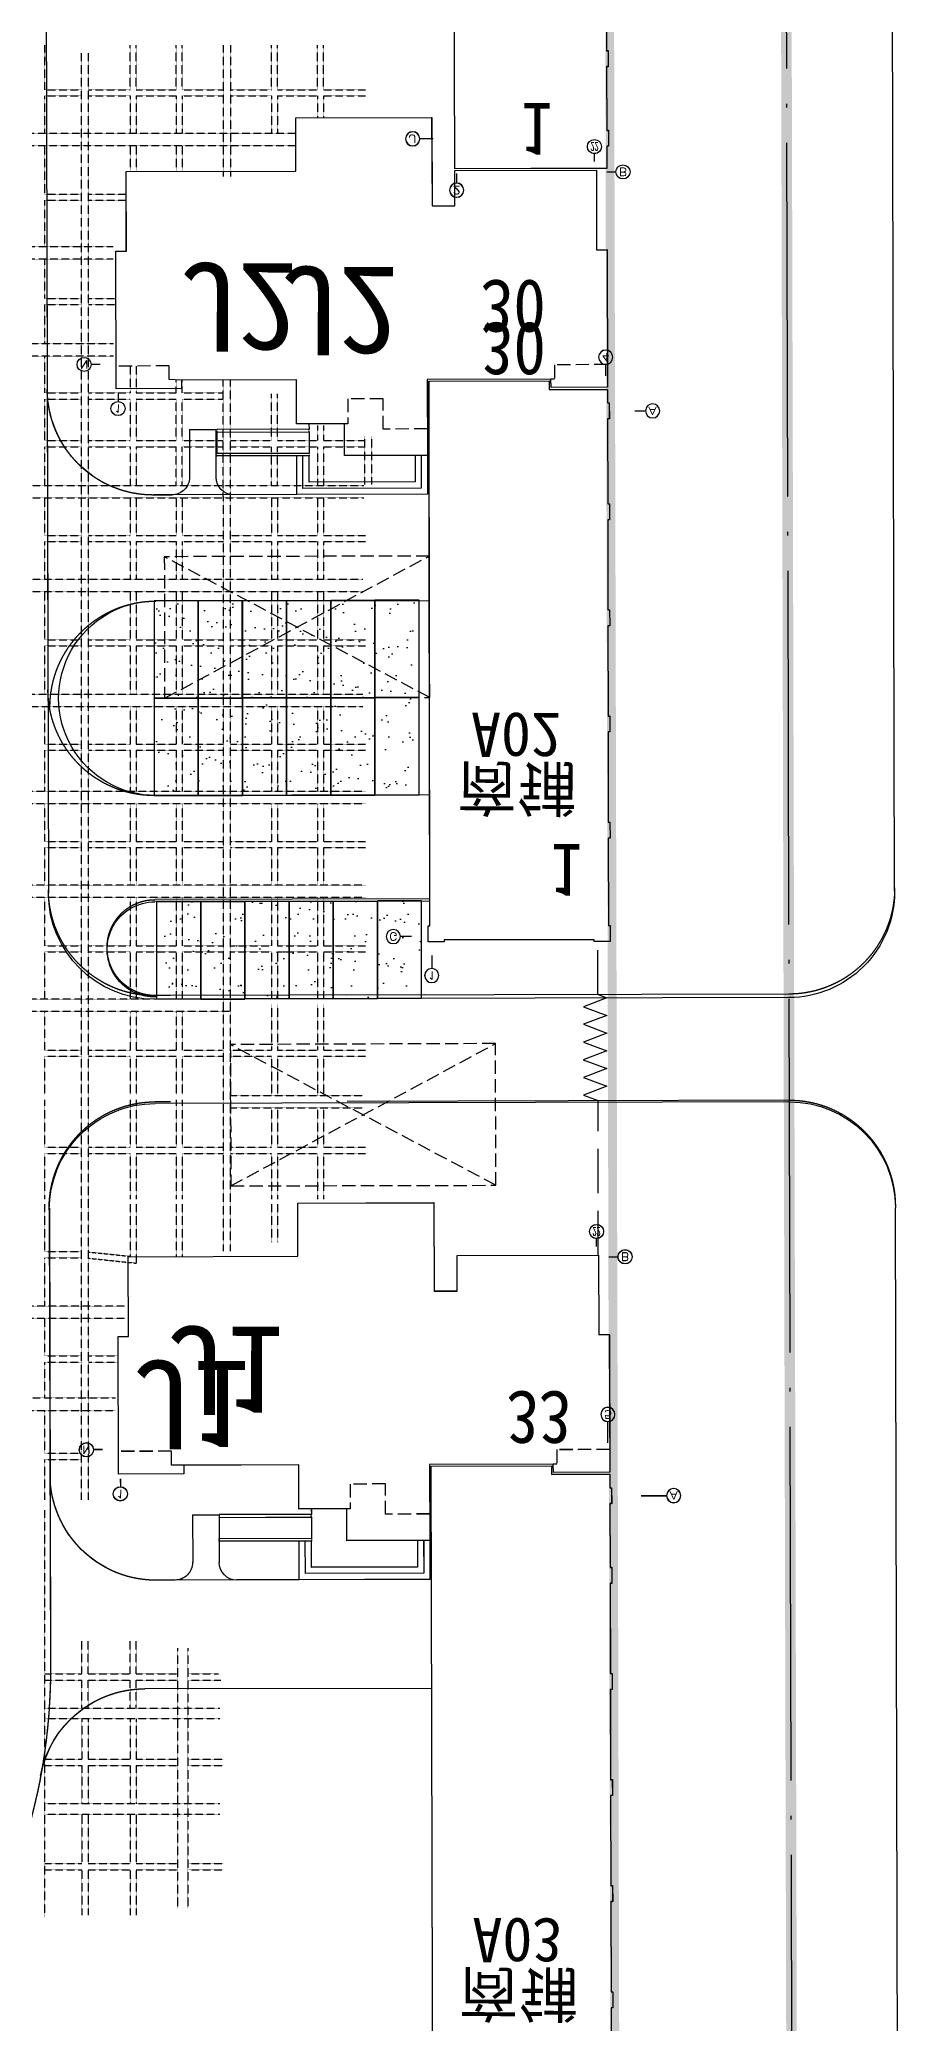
# Model space of a CAD drawing. Extents: x -1348811 to 123514, y -640545 to 749356.
# Drawn here: x -516659 to -468016, y 80404 to 192568 of the extents above; entities that cross this region are included whole.
import ezdxf
from ezdxf.enums import TextEntityAlignment as Align

# ---------------------------------------------------------------- set-up
doc = ezdxf.new("R2010")
doc.units = 0
doc.header["$LTSCALE"] = 10
doc.header["$MEASUREMENT"] = 0
for name, pattern in [('DASH', [0.35, 0.25, -0.1]), ('DASHDOT', [25.4, 12.7, -6.35, 0, -6.35]), ('DASHED2', [0.375, 0.25, -0.125]), ('DOTE', [2.42, 2, -0.2, 0.02, -0.2])]:
    doc.linetypes.add(name, pattern=pattern)
doc.layers.get('0').update_dxf_attribs({"linetype": 'CONTINUOUS'})
for name, color, linetype in [('AXIS', 3, 'CONTINUOUS'), ('AXIS_TEXT', 7, 'CONTINUOUS'), ('BEAM', 4, 'DASHED2'), ('BEAM_SE', 144, 'DASHED2'), ('car', 62, 'CONTINUOUS'), ('DIM_SYMB', 3, 'CONTINUOUS'), ('lm墙', 7, 'CONTINUOUS'), ('road', 7, 'CONTINUOUS'), ('STAIR', 9, 'CONTINUOUS'), ('STAIRS', 9, 'CONTINUOUS'), ('商铺', 7, 'CONTINUOUS'), ('围墙', 6, 'CONTINUOUS'), ('图框', 7, 'CONTINUOUS'), ('层数', 252, 'CONTINUOUS'), ('控制线', 5, 'CONTINUOUS'), ('楼号', 252, 'CONTINUOUS'), ('消防登高场地', 3, 'CONTINUOUS'), ('道路名', 7, 'CONTINUOUS'), ('铺地', 142, 'CONTINUOUS'), ('面积', 5, 'CONTINUOUS'), ('高层住宅轮廓线', 7, 'CONTINUOUS')]:
    doc.layers.add(name, color=color, linetype=linetype)
doc.styles.add('2', font='')
doc.styles.add('_TCH_AXIS', font='COMPLEX', dxfattribs={"bigfont": 'GBCBIG'})
doc.styles.add('COMPLEX', font='COMPLEX')
doc.styles.add('黑体', font='simhei.ttf')
doc.styles.get('2').set_extended_font_data('SimSun')

# ---------------------------------------------------------------- blocks, each defined once
blk = doc.blocks.new('_AXISO')
blk.add_circle((0, 0), 0.5)
at = {"layer": 'AXIS_TEXT', "style": 'COMPLEX', "width": 1.041667}
blk.add_attdef('A', text='', height=0.56, dxfattribs=at).set_placement((-0.25, -0.28), (0.25, -0.28), align=Align.FIT)
blk = doc.blocks.new('j11')
at = {"layer": 'AXIS'}
for p, q in [((-9.37, 18.67), (-9.25, 19.11)), ((-10.77, 17.34), (-11.26, 17.47)), ((13.25, -1), (13.14, -1.43)), ((14.07, -0.62), (14.57, -0.76))]:
    blk.add_line(p, q, dxfattribs=at)
at = {"layer": 'STAIR'}
for p, q in [((-3.41, 19.33), (-3.1, 20.48)), ((1.63, 17.95), (1.94, 19.11)), ((2.06, 19.55), (2.06, 19.55)), ((1.51, 17.52), (1.59, 17.81))]:
    blk.add_line(p, q, dxfattribs=at)
for points in [[(8.45, 17.5), (8.45, 17.5), (9.02, 19.62), (1.88, 21.56), (1.31, 19.44)], [(-3.08, 20.53), (-3.1, 20.48), (1.94, 19.11), (1.95, 19.16)], [(1.97, 19.21), (1.98, 19.26), (-3.06, 20.63), (-3.07, 20.58)], [(8.11, 17.59), (8.59, 19.37), (2.13, 21.13), (1.64, 19.35)], [(7.77, 17.68), (8.16, 19.13), (2.38, 20.7), (1.98, 19.26)], [(1.6, 17.86), (1.59, 17.81), (-3.45, 19.18), (-3.44, 19.23)], [(-3.42, 19.28), (-3.41, 19.33), (1.63, 17.95), (1.61, 17.91)]]:
    blk.add_lwpolyline(points, dxfattribs=at)
at = {"layer": '高层住宅轮廓线'}
blk.add_lwpolyline([(-9.54, 18.44), (-11.58, 10.93), (-11.01, 10.77), (-12.19, 6.43), (-2.93, 3.91), (-3.71, 1.01), (3.71, -1.01), (5.03, 3.81), (6.28, 3.47), (5.76, 1.54), (13.48, -0.56), (14.66, 3.78), (15.24, 3.62), (17.28, 11.13), (14.2, 11.97), (14.07, 11.52), (7.32, 13.35), (8.45, 17.5), (3.91, 18.73), (3.44, 16.99), (0.83, 17.7), (0.18, 15.29), (-6.1, 17), (-5.97, 17.46), (-5.97, 17.46), (-5.97, 17.46), (-9.54, 18.44)], dxfattribs=at)
at = {"layer": '高层住宅轮廓线', "linetype": 'DASH', "ltscale": 0.3}
for points in [[(-6.1, 17), (-6.78, 17.16), (-6.98, 16.41), (-9.88, 17.2)], [(8.05, 16.05), (5.64, 16.71), (5.19, 15.06), (3.26, 15.59), (3.63, 16.94), (3.44, 16.99)], [(16.95, 9.89), (14.05, 10.68), (14.26, 11.46), (14.07, 11.52)]]:
    blk.add_lwpolyline(points, dxfattribs=at)
at = {"layer": 'AXIS'}
ref = blk.add_blockref('_AXISO', (-9.15, 19.49), dxfattribs=dict(at, xscale=-0.8000000000032428, yscale=0.8000000000029104, zscale=0.8, rotation=344.7617209978861))
ref.add_attrib('A', '1', dxfattribs={"layer": 'AXIS_TEXT', "height": 0.453, "rotation": 344.7617, "style": '_TCH_AXIS', "width": 2.333333}).set_placement((-9.43, 19.33), (-8.99, 19.22), align=Align.FIT)
ref = blk.add_blockref('_AXISO', (-11.65, 17.58), dxfattribs=dict(at, xscale=-0.8000000000032428, yscale=0.8000000000029104, zscale=0.8, rotation=344.7617209978861))
ref.add_attrib('A', 'N', dxfattribs={"layer": 'AXIS_TEXT', "height": 0.453, "rotation": 344.7617, "style": '_TCH_AXIS', "width": 1.105263}).set_placement((-11.93, 17.42), (-11.49, 17.3), align=Align.FIT)
ref = blk.add_blockref('_AXISO', (14.96, -0.86), dxfattribs=dict(at, xscale=-0.8000000000032429, yscale=0.8000000000029104, zscale=0.8, rotation=344.761720997886))
ref.add_attrib('A', 'B', dxfattribs={"layer": 'AXIS_TEXT', "height": 0.453, "rotation": 344.7617, "style": '_TCH_AXIS', "width": 1.235294}).set_placement((14.68, -1.02), (15.11, -1.14), align=Align.FIT)
ref = blk.add_blockref('_AXISO', (13.03, -1.82), dxfattribs=dict(at, xscale=-0.8000000000032429, yscale=0.8000000000029104, zscale=0.8, rotation=344.761720997886))
ref.add_attrib('A', '22', dxfattribs={"layer": 'AXIS_TEXT', "height": 0.453, "rotation": 344.7617, "style": '_TCH_AXIS', "width": 0.617647}).set_placement((12.75, -1.98), (13.19, -2.1), align=Align.FIT)
blk = doc.blocks.new('sp2')
at = {"layer": 'AXIS'}
for p, q in [((10, 54.69), (10, 55.28)), ((12.5, 53.63), (11.59, 53.33)), ((0.1, 45.09), (0.1, 45.75)), ((-1.07, 42.2), (-1.93, 42.2)), ((11.87, 1.7), (13.31, 1.7)), ((10, -1.29), (10, -2.5))]:
    blk.add_line(p, q, dxfattribs=at)
at = {"layer": 'lm墙'}
blk.add_lwpolyline([(10.1, 54.68), (1.06, 51.62), (3.04, 45.75), (0, 44.72), (0, 0), (6.8, 0), (6.8, 0.48), (10.1, 0.48), (10.1, 1.25), (10.2, 1.25), (10.2, 2.15), (10.1, 2.15), (10.1, 5.75), (10.2, 5.75), (10.2, 6.65), (10.1, 6.65), (10.1, 11.75), (10.2, 11.75), (10.2, 12.65), (10.1, 12.65), (10.1, 17.75), (10.2, 17.75), (10.2, 18.65), (10.1, 18.65), (10.1, 23.75), (10.2, 23.75), (10.2, 24.65), (10.1, 24.65), (10.1, 29.75), (10.2, 29.75), (10.2, 30.65), (10.1, 30.65), (10.1, 35.75), (10.2, 35.75), (10.2, 36.65), (10.1, 36.65), (10.1, 41.75), (10.2, 41.75), (10.2, 42.65), (10.1, 42.65), (10.1, 47.75), (10.2, 47.75), (10.2, 48.65), (10.1, 48.65)], close=True, dxfattribs=at)
at = {"layer": 'AXIS'}
ref = blk.add_blockref('_AXISO', (10, 55.68), dxfattribs=dict(at, xscale=0.8000000000029104, yscale=0.8000000000029104, zscale=0.8))
ref.add_attrib('A', '5', dxfattribs={"layer": 'AXIS_TEXT', "height": 0.453, "style": '_TCH_AXIS', "width": 1.5}).set_placement((9.77, 55.45), (10.23, 55.45), align=Align.FIT)
ref = blk.add_blockref('_AXISO', (12.88, 53.76), dxfattribs=dict(at, xscale=0.8000000000029104, yscale=0.8000000000029104, zscale=0.8))
ref.add_attrib('A', '1-C', dxfattribs={"layer": 'AXIS_TEXT', "height": 0.453, "style": '_TCH_AXIS', "width": 0.375}).set_placement((12.65, 53.54), (13.11, 53.54), align=Align.FIT)
ref = blk.add_blockref('_AXISO', (0.1, 46.15), dxfattribs=dict(at, xscale=0.8000000000029104, yscale=0.8000000000029104, zscale=0.8))
ref.add_attrib('A', '1', dxfattribs={"layer": 'AXIS_TEXT', "height": 0.453, "style": '_TCH_AXIS', "width": 2.333333}).set_placement((-0.13, 45.93), (0.33, 45.93), align=Align.FIT)
ref = blk.add_blockref('_AXISO', (-2.33, 42.2), dxfattribs=dict(at, xscale=0.8000000000029104, yscale=0.8000000000029104, zscale=0.8))
ref.add_attrib('A', 'H', dxfattribs={"layer": 'AXIS_TEXT', "height": 0.453, "style": '_TCH_AXIS', "width": 1.05}).set_placement((-2.55, 41.97), (-2.1, 41.97), align=Align.FIT)
ref = blk.add_blockref('_AXISO', (13.71, 1.7), dxfattribs=dict(at, xscale=0.8000000000029104, yscale=0.8000000000029104, zscale=0.8))
ref.add_attrib('A', 'A', dxfattribs={"layer": 'AXIS_TEXT', "height": 0.453, "style": '_TCH_AXIS', "width": 1.166667}).set_placement((13.49, 1.47), (13.94, 1.47), align=Align.FIT)
ref = blk.add_blockref('_AXISO', (10, -2.9), dxfattribs=dict(at, xscale=0.8000000000029104, yscale=0.8000000000029104, zscale=0.8))
ref.add_attrib('A', '5', dxfattribs={"layer": 'AXIS_TEXT', "height": 0.453, "style": '_TCH_AXIS', "width": 1.5}).set_placement((9.77, -3.12), (10.23, -3.12), align=Align.FIT)
blk = doc.blocks.new('sp5')
at = {"layer": 'AXIS'}
for p, q in [((0.1, 32.48), (0.1, 33.21)), ((-1.04, 31.4), (-1.65, 31.4)), ((11.65, 1.7), (12.25, 1.7)), ((10, -0.28), (10, -0.94))]:
    blk.add_line(p, q, dxfattribs=at)
at = {"layer": '高层住宅轮廓线'}
blk.add_lwpolyline([(10.1, 30.8), (10.2, 30.8), (10.2, 31.7), (9.3, 31.7), (9.3, 31.6), (0.8, 31.6), (0.8, 31.7), (-0.1, 31.7), (-0.1, 30.8), (0, 30.8), (0, 0), (6.8, 0), (6.8, 0.48), (10.1, 0.48), (10.1, 1.25), (10.2, 1.25), (10.2, 2.15), (10.1, 2.15), (10.1, 6.95), (10.2, 6.95), (10.2, 7.85), (10.1, 7.85), (10.1, 12.95), (10.2, 12.95), (10.2, 13.85), (10.1, 13.85), (10.1, 18.95), (10.2, 18.95), (10.2, 19.85), (10.1, 19.85), (10.1, 24.95), (10.2, 24.95), (10.2, 25.85), (10.1, 25.85), (10.1, 30.78)], close=True, dxfattribs=at)
at = {"layer": 'AXIS'}
ref = blk.add_blockref('_AXISO', (0.1, 33.61), dxfattribs=dict(at, xscale=0.8, yscale=0.8000000000000007, zscale=0.8))
ref.add_attrib('A', '1', dxfattribs={"layer": 'AXIS_TEXT', "height": 0.453, "style": '_TCH_AXIS', "width": 2.333333}).set_placement((-0.13, 33.38), (0.33, 33.38), align=Align.FIT)
ref = blk.add_blockref('_AXISO', (-2.07, 31.4), dxfattribs=dict(at, xscale=0.8, yscale=0.8000000000000007, zscale=0.8))
ref.add_attrib('A', 'G', dxfattribs={"layer": 'AXIS_TEXT', "height": 0.453, "style": '_TCH_AXIS', "width": 1.166667}).set_placement((-2.3, 31.17), (-1.85, 31.17), align=Align.FIT)
ref = blk.add_blockref('_AXISO', (12.65, 1.7), dxfattribs=dict(at, xscale=0.8000000000000007, yscale=0.7999999999999998, zscale=0.8))
ref.add_attrib('A', 'A', dxfattribs={"layer": 'AXIS_TEXT', "height": 0.453, "style": '_TCH_AXIS', "width": 1.166667}).set_placement((12.42, 1.47), (12.87, 1.47), align=Align.FIT)
ref = blk.add_blockref('_AXISO', (10, -1.34), dxfattribs=dict(at, xscale=0.8000000000000007, yscale=0.8, zscale=0.8))
ref.add_attrib('A', '4', dxfattribs={"layer": 'AXIS_TEXT', "height": 0.453, "style": '_TCH_AXIS', "width": 1.3125}).set_placement((9.77, -1.57), (10.23, -1.57), align=Align.FIT)
blk = doc.blocks.new('sp3')
at = {"layer": 'AXIS'}
for p, q in [((1.6, 50.18), (1.6, 50.71)), ((0.27, 48.2), (-0.48, 48.2)), ((11.95, 1.7), (12.75, 1.7)), ((10, -0.08), (10, -0.52))]:
    blk.add_line(p, q, dxfattribs=at)
at = {"layer": '高层住宅轮廓线'}
blk.add_lwpolyline([(10.1, 49.9), (1.5, 49.9), (1.5, 37.88), (0, 37.88), (0, 0), (6.8, 0), (6.8, 0.48), (10.1, 0.48), (10.1, 1.25), (10.2, 1.25), (10.2, 2.15), (10.1, 2.15), (10.1, 7.25), (10.2, 7.25), (10.2, 8.15), (10.1, 8.15), (10.1, 13.25), (10.2, 13.25), (10.2, 14.15), (10.1, 14.15), (10.1, 19.25), (10.2, 19.25), (10.2, 20.15), (10.1, 20.15), (10.1, 25.25), (10.2, 25.25), (10.2, 26.15), (10.1, 26.15), (10.1, 31.25), (10.2, 31.25), (10.2, 32.15), (10.1, 32.15), (10.1, 37.25), (10.2, 37.25), (10.2, 38.15), (10.1, 38.15), (10.1, 43.25), (10.2, 43.25), (10.2, 44.15), (10.1, 44.15), (10.1, 47.75), (10.2, 47.75), (10.2, 48.65), (10.1, 48.65), (10.1, 49.9)], dxfattribs=at)
at = {"layer": 'AXIS'}
ref = blk.add_blockref('_AXISO', (1.6, 51.11), dxfattribs=dict(at, xscale=0.8000000000029104, yscale=0.8000000000029104, zscale=0.8))
ref.add_attrib('A', '2', dxfattribs={"layer": 'AXIS_TEXT', "height": 0.453, "style": '_TCH_AXIS', "width": 1.5}).set_placement((1.37, 50.88), (1.83, 50.88), align=Align.FIT)
ref = blk.add_blockref('_AXISO', (-0.88, 48.2), dxfattribs=dict(at, xscale=0.8000000000029104, yscale=0.8000000000029104, zscale=0.8))
ref.add_attrib('A', 'J', dxfattribs={"layer": 'AXIS_TEXT', "height": 0.453, "style": '_TCH_AXIS', "width": 1.909091}).set_placement((-1.11, 47.97), (-0.65, 47.97), align=Align.FIT)
ref = blk.add_blockref('_AXISO', (13.15, 1.7), dxfattribs=dict(at, xscale=0.8000000000029104, yscale=0.8000000000029102, zscale=0.8))
ref.add_attrib('A', 'A', dxfattribs={"layer": 'AXIS_TEXT', "height": 0.453, "style": '_TCH_AXIS', "width": 1.166667}).set_placement((12.93, 1.47), (13.38, 1.47), align=Align.FIT)
ref = blk.add_blockref('_AXISO', (10, -0.92), dxfattribs=dict(at, xscale=0.8000000000029095, yscale=0.8000000000029104, zscale=0.8))
ref.add_attrib('A', '5', dxfattribs={"layer": 'AXIS_TEXT', "height": 0.453, "style": '_TCH_AXIS', "width": 1.5}).set_placement((9.77, -1.14), (10.23, -1.14), align=Align.FIT)
blk = doc.blocks.new('A$C0E591078')
at = {"layer": 'road', "linetype": 'DASH', "ltscale": 10}
for p, q in [((136.07, 167.02), (142.89, 192.1)), ((174.9, 150.24), (140.28, 159.66)), ((173.32, 144.45), (138.7, 153.87)), ((112.38, 79.98), (131.34, 149.65))]:
    blk.add_line(p, q, dxfattribs=at)
for centre, radius, start, end in [((111.05, 200.77), 33, 344.781, 5.5109), ((141.85, 165.45), 6, 164.7807, 254.781), ((137.13, 148.08), 6, 74.781, 164.7807), ((176.47, 156.03), 6, 254.781, 344.781), ((171.75, 138.66), 6, 344.781, 74.781)]:
    blk.add_arc(centre, radius, start, end, dxfattribs=at)
at = {"layer": '铺地', "linetype": 'DASH', "ltscale": 10}
for p, q in [((164.03, 187.61), (148.35, 191.86)), ((155.18, 183.64), (147.38, 185.76)), ((153.44, 149.85), (138.72, 153.86)), ((152.31, 144.54), (137.3, 148.62)), ((150.77, 138.86), (135.73, 142.95)), ((147.9, 128.26), (132.95, 132.31)), ((139.1, 124.42), (131.27, 126.55))]:
    blk.add_line(p, q, dxfattribs=at)
for centre, radius, start, end in [((149.92, 197.65), 6, 175.4135, 254.8295), ((145.81, 179.97), 6, 74.781, 164.7807), ((138.01, 151.24), 2.71, 74.781, 254.781), ((134.16, 137.16), 6, 74.781, 164.781), ((134.53, 138.1), 6, 164.781, 254.781), ((129.7, 120.76), 6, 74.781, 164.7807)]:
    blk.add_arc(centre, radius, start, end, dxfattribs=at)
at = {"layer": '面积', "color": 1, "linetype": 'DOTE'}
blk.add_lwpolyline([(0.42, 0.47), (110.51, -29.31), (128.92, -18.75), (198.5, 236.99), (187.45, 250.86, 0.004195), (167.59, 249.77), (66.13, 243.36), (0.42, 0.47)], format="xyb", close=True, dxfattribs=at)
at = {"linetype": 'ByBlock'}
for name, p, rotation in [('sp2', (160.73, 175.49), 344.7810226640938), ('j11', (153.28, 162.08), 359.9426946274372), ('sp5', (144.65, 116.28), 344.8324399617546), ('j11', (137.21, 102.86), 359.9936660158893), ('sp3', (128.37, 56.56), 344.7553870049595)]:
    blk.add_blockref(name, p, dxfattribs=dict(at, rotation=rotation))
at = {"layer": '层数', "style": '2', "width": 0.9}
for s, p in [('33', (163.75, 170.29)), ('30', (146.63, 112.32))]:
    blk.add_text(s, height=3, rotation=345, dxfattribs=at).set_placement(p)
at = {"layer": '楼号', "style": '黑体'}
for s, p in [('J1', (144.11, 171.79)), ('J2', (129.18, 113.54))]:
    blk.add_text(s, height=5, rotation=345, dxfattribs=at).set_placement(p)
blk = doc.blocks.new('lll')
at = {"layer": 'BEAM'}
for p, q in [((77696, 12374), (77696, -10626)), ((85196, -2833), (85196, 11874)), ((85796, -2833), (85796, 11874)), ((87596, 6574), (77696, 6574)), ((87596, 5974), (77696, 5974)), ((87596, 1174), (77696, 1174)), ((87596, 574), (77696, 574)), ((79773, -11226), (79773, -93026)), ((80173, -11226), (80173, -93026)), ((71750, -16276), (81696, -16276)), ((71741, -16976), (81696, -16976)), ((82230, -21476), (23746, -21476)), ((82230, -22176), (23746, -22176)), ((87809, -25279), (87796, -74540)), ((88209, -25279), (88196, -74541)), ((88246, -33376), (95696, -33376)), ((88246, -34076), (95696, -34076)), ((88246, -38826), (63746, -38826)), ((88246, -39526), (63746, -39526)), ((95846, -45276), (296, -45276)), ((95846, -45976), (296, -45976)), ((95846, -50576), (296, -50576)), ((95846, -51276), (296, -51276)), ((55739, -56076), (95696, -56076)), ((55753, -56776), (95696, -56776)), ((53966, -62576), (95696, -62576)), ((53966, -63276), (95696, -63276)), ((53816, -67876), (95746, -67876)), ((53816, -68576), (95746, -68576)), ((95796, -68626), (95796, -71364)), ((96196, -68626), (96196, -71364)), ((81579, -75881), (296, -75881)), ((81579, -76581), (296, -76581)), ((81563, -81376), (296, -81376)), ((81563, -82076), (296, -82076)), ((87796, -93476), (87796, -86042)), ((88196, -93476), (88196, -86042)), ((91894, -87776), (64246, -87776)), ((91894, -88476), (64246, -88476))]:
    blk.add_line(p, q, dxfattribs=at)
at = {"layer": 'BEAM_SE'}
for p, q in [((79798, 9699), (79798, 12274)), ((80148, 9699), (80148, 12274)), ((82521, 9699), (82521, 12274)), ((82871, 9699), (82871, 12274)), ((77696, 9699), (79798, 9699)), ((77696, 9349), (79798, 9349)), ((79798, 6574), (79798, 9349)), ((80148, 9699), (82521, 9699)), ((80148, 9349), (82521, 9349)), ((80148, 6574), (80148, 9349)), ((82521, 6574), (82521, 9349)), ((82871, 9699), (85196, 9699)), ((82871, 9349), (85196, 9349)), ((82871, 6574), (82871, 9349)), ((85796, 9699), (87751, 9699)), ((85796, 9349), (87791, 9349)), ((79798, 3799), (79798, 5974)), ((80148, 3799), (80148, 5974)), ((82521, 3799), (82521, 5974)), ((82871, 3799), (82871, 5974)), ((77696, 3799), (79798, 3799)), ((77696, 3449), (79798, 3449)), ((79798, 1174), (79798, 3449)), ((80148, 3799), (82521, 3799)), ((80148, 3449), (82521, 3449)), ((80148, 1174), (80148, 3449)), ((82521, 1174), (82521, 3449)), ((82871, 3799), (85196, 3799)), ((82871, 3449), (85196, 3449)), ((82871, 1174), (82871, 3449)), ((85796, 3799), (87796, 3799)), ((85796, 3449), (87796, 3449)), ((79798, 574), (79798, -1026)), ((80148, 574), (80148, -1026)), ((82521, 574), (82521, -1026)), ((82871, 574), (82871, -1026)), ((77696, -1026), (79798, -1026)), ((80148, -1026), (82521, -1026)), ((82871, -1026), (85196, -1026)), ((85796, -1026), (87662, -1026)), ((77696, -1376), (79798, -1376)), ((79798, -1376), (79798, -3226)), ((80148, -1376), (80148, -3226)), ((80148, -1376), (82521, -1376)), ((82521, -1376), (82521, -3226)), ((82871, -1376), (82871, -3226)), ((82871, -1376), (85196, -1376)), ((85796, -1376), (87533, -1376)), ((77671, -13501), (77671, -11226)), ((77671, -13501), (79773, -13501)), ((77671, -13851), (79773, -13851)), ((77671, -16276), (77671, -13851)), ((77671, -19001), (77671, -16976)), ((77671, -19001), (79773, -19001)), ((80173, -19001), (81839, -19001)), ((77671, -19351), (79773, -19351)), ((77671, -21476), (77671, -19351)), ((80173, -19351), (81839, -19351)), ((77671, -24901), (77671, -22176)), ((80173, -24879), (82871, -24599)), ((82871, -27926), (82871, -24599)), ((77671, -24901), (79773, -24901)), ((77671, -25251), (79773, -25251)), ((77671, -27926), (77671, -25251)), ((80173, -25231), (82521, -24987)), ((82521, -27926), (82521, -24987)), ((85121, -27926), (85121, -24967)), ((85471, -27926), (85471, -24967)), ((90521, -27926), (90521, -25788)), ((90871, -27926), (90871, -25788)), ((77671, -30801), (77671, -28226)), ((82521, -30801), (82521, -28226)), ((82871, -30801), (82871, -28226)), ((85121, -30801), (85121, -28226)), ((85471, -30801), (85471, -28226)), ((90521, -30801), (90521, -28226)), ((90871, -30801), (90871, -28226)), ((93121, -30801), (93121, -28226)), ((93471, -30801), (93471, -28226)), ((77671, -30801), (79773, -30801)), ((77671, -31151), (79773, -31151)), ((77671, -33826), (77671, -31151)), ((80173, -30801), (82521, -30801)), ((80173, -31151), (82521, -31151)), ((82521, -33826), (82521, -31151)), ((82871, -30801), (85121, -30801)), ((82871, -31151), (85121, -31151)), ((82871, -33826), (82871, -31151)), ((85121, -33826), (85121, -31151)), ((85471, -30801), (87807, -30801)), ((85471, -31151), (87807, -31151)), ((85471, -33826), (85471, -31151)), ((88207, -30801), (90521, -30801)), ((88207, -31151), (90521, -31151)), ((90521, -33376), (90521, -31151)), ((90871, -30801), (93121, -30801)), ((90871, -33376), (90871, -31151)), ((90871, -31151), (93121, -31151)), ((93121, -33376), (93121, -31151)), ((93471, -30801), (95846, -30801)), ((93471, -31151), (95846, -31151)), ((93471, -33376), (93471, -31151)), ((77671, -36301), (77671, -34126)), ((82521, -36301), (82521, -34126)), ((82871, -36301), (82871, -34126)), ((85121, -36301), (85121, -34126)), ((85471, -36301), (85471, -34126)), ((90521, -36301), (90521, -34076)), ((90871, -36301), (90871, -34076)), ((93121, -36301), (93121, -34076)), ((93471, -36301), (93471, -34076)), ((77671, -36301), (79773, -36301)), ((77671, -36651), (79773, -36651)), ((77671, -38826), (77671, -36651)), ((80173, -36301), (82521, -36301)), ((80173, -36651), (82521, -36651)), ((82521, -38826), (82521, -36651)), ((82871, -36301), (85121, -36301)), ((82871, -36651), (85121, -36651)), ((82871, -38826), (82871, -36651)), ((85121, -38826), (85121, -36651)), ((85471, -36301), (87746, -36301)), ((85471, -36651), (87746, -36651)), ((85471, -38826), (85471, -36651)), ((88206, -36301), (90521, -36301)), ((88206, -36651), (90521, -36651)), ((90521, -39226), (90521, -36651)), ((90871, -36301), (93121, -36301)), ((90871, -36651), (93121, -36651)), ((90871, -39226), (90871, -36651)), ((93121, -39226), (93121, -36651)), ((93471, -36301), (95846, -36301)), ((93471, -36651), (95846, -36651)), ((93471, -39226), (93471, -36651)), ((77671, -42201), (77671, -39526)), ((82521, -42201), (82521, -39526)), ((82871, -42201), (82871, -39526)), ((85121, -42201), (85121, -39526)), ((85471, -42201), (85471, -39526)), ((90521, -42201), (90521, -39526)), ((90871, -42201), (90871, -39526)), ((93121, -42201), (93121, -39526)), ((93471, -42201), (93471, -39526)), ((77671, -42201), (79773, -42201)), ((77671, -42551), (79773, -42551)), ((77671, -45276), (77671, -42551)), ((80173, -42201), (82521, -42201)), ((80173, -42551), (82521, -42551)), ((82521, -45276), (82521, -42551)), ((82871, -42201), (85121, -42201)), ((82871, -42551), (85121, -42551)), ((82871, -45276), (82871, -42551)), ((85121, -45276), (85121, -42551)), ((85471, -42201), (87804, -42201)), ((85471, -42551), (87804, -42551)), ((85471, -45276), (85471, -42551)), ((88204, -42201), (90521, -42201)), ((88204, -42551), (90521, -42551)), ((90521, -45276), (90521, -42551)), ((90871, -42201), (93121, -42201)), ((90871, -42551), (93121, -42551)), ((90871, -45276), (90871, -42551)), ((93121, -45276), (93121, -42551)), ((93471, -42201), (95846, -42201)), ((93471, -42551), (95846, -42551)), ((93471, -45276), (93471, -42551)), ((77671, -48101), (77671, -45976)), ((82521, -48101), (82521, -45976)), ((82871, -48101), (82871, -45976)), ((85121, -48101), (85121, -45976)), ((85471, -48101), (85471, -45976)), ((90521, -48101), (90521, -45976)), ((90871, -48101), (90871, -45976)), ((93121, -48101), (93121, -45976)), ((93471, -48101), (93471, -45976)), ((77671, -48101), (79773, -48101)), ((80173, -48101), (82521, -48101)), ((82871, -48101), (85121, -48101)), ((85471, -48101), (87803, -48101)), ((88203, -48101), (90521, -48101)), ((90871, -48101), (93121, -48101)), ((93471, -48101), (95846, -48101)), ((77671, -48451), (79773, -48451)), ((77671, -50576), (77671, -48451)), ((80173, -48451), (82521, -48451)), ((82521, -50576), (82521, -48451)), ((82871, -48451), (85121, -48451)), ((82871, -50576), (82871, -48451)), ((85121, -50576), (85121, -48451)), ((85471, -48451), (87803, -48451)), ((85471, -50576), (85471, -48451)), ((88203, -48451), (90521, -48451)), ((90521, -50576), (90521, -48451)), ((90871, -48451), (93121, -48451)), ((90871, -50576), (90871, -48451)), ((93121, -50576), (93121, -48451)), ((93471, -48451), (95846, -48451)), ((93471, -50576), (93471, -48451)), ((77671, -53601), (77671, -51276)), ((82521, -53601), (82521, -51276)), ((82871, -53601), (82871, -51276)), ((85121, -53601), (85121, -51276)), ((85471, -53601), (85471, -51276)), ((90521, -53601), (90521, -51276)), ((90871, -53601), (90871, -51276)), ((93121, -53601), (93121, -51276)), ((93471, -53601), (93471, -51276)), ((77671, -53601), (79773, -53601)), ((80173, -53601), (82521, -53601)), ((82871, -53601), (85121, -53601)), ((85471, -53601), (87801, -53601)), ((88201, -53601), (90521, -53601)), ((90871, -53601), (93121, -53601)), ((93471, -53601), (95846, -53601)), ((77671, -53951), (79773, -53951)), ((77671, -56076), (77671, -53951)), ((80173, -53951), (82521, -53951)), ((82521, -56076), (82521, -53951)), ((82871, -53951), (85121, -53951)), ((82871, -56076), (82871, -53951)), ((85121, -56076), (85121, -53951)), ((85471, -53951), (87801, -53951)), ((85471, -56076), (85471, -53951)), ((88201, -53951), (90521, -53951)), ((90521, -56076), (90521, -53951)), ((90871, -53951), (93121, -53951)), ((90871, -56076), (90871, -53951)), ((93121, -56076), (93121, -53951)), ((93471, -53951), (95846, -53951)), ((93471, -56076), (93471, -53951)), ((77671, -59501), (77671, -56776)), ((82521, -59501), (82521, -56776)), ((82871, -59501), (82871, -56776)), ((85121, -59501), (85121, -56776)), ((85471, -59501), (85471, -56776)), ((90521, -59501), (90521, -56776)), ((90871, -59501), (90871, -56776)), ((93121, -59501), (93121, -56776)), ((93471, -59501), (93471, -56776)), ((77671, -59501), (79773, -59501)), ((77671, -59851), (79773, -59851)), ((77671, -62576), (77671, -59851)), ((80173, -59501), (82521, -59501)), ((80173, -59851), (82521, -59851)), ((82521, -62576), (82521, -59851)), ((82871, -59501), (85121, -59501)), ((82871, -59851), (85121, -59851)), ((82871, -62576), (82871, -59851)), ((85121, -62576), (85121, -59851)), ((85471, -59501), (87800, -59501)), ((85471, -59851), (87800, -59851)), ((85471, -62576), (85471, -59851)), ((88200, -59501), (90521, -59501)), ((88200, -59851), (90521, -59851)), ((90521, -62576), (90521, -59851)), ((90871, -59501), (93121, -59501)), ((90871, -59851), (93121, -59851)), ((90871, -62576), (90871, -59851)), ((93121, -62576), (93121, -59851)), ((93471, -59501), (95846, -59501)), ((93471, -59851), (95846, -59851)), ((93471, -62576), (93471, -59851)), ((77671, -65401), (77671, -63276)), ((82521, -65401), (82521, -63276)), ((82871, -65401), (82871, -63276)), ((85121, -65401), (85121, -63276)), ((85471, -65401), (85471, -63276)), ((90521, -65401), (90521, -63276)), ((90871, -65401), (90871, -63276)), ((93121, -65401), (93121, -63276)), ((93471, -65401), (93471, -63276)), ((77671, -65401), (79773, -65401)), ((77671, -65751), (79773, -65751)), ((77671, -67876), (77671, -65751)), ((80173, -65401), (82521, -65401)), ((80173, -65751), (82521, -65751)), ((82521, -67876), (82521, -65751)), ((82871, -65401), (85121, -65401)), ((82871, -65751), (85121, -65751)), ((82871, -67876), (82871, -65751)), ((85121, -67876), (85121, -65751)), ((85471, -65401), (87798, -65401)), ((85471, -65751), (87798, -65751)), ((85471, -67876), (85471, -65751)), ((88198, -65401), (90521, -65401)), ((88198, -65751), (90521, -65751)), ((90521, -67876), (90521, -65751)), ((90871, -65401), (93121, -65401)), ((90871, -65751), (93121, -65751)), ((90871, -67876), (90871, -65751)), ((93121, -67876), (93121, -65751)), ((93471, -65401), (95846, -65401)), ((93471, -65751), (95846, -65751)), ((93471, -67876), (93471, -65751)), ((77671, -70758), (77671, -68576)), ((82521, -70758), (82521, -68576)), ((82871, -70758), (82871, -68576)), ((85121, -68576), (85121, -70758)), ((85471, -68576), (85471, -70758)), ((90521, -68576), (90521, -70758)), ((90871, -68576), (90871, -70758)), ((93121, -70758), (93121, -68576)), ((93471, -70758), (93471, -68576)), ((77671, -70758), (79773, -70758)), ((77671, -71108), (79773, -71108)), ((77671, -73457), (77671, -71108)), ((80173, -70758), (82521, -70758)), ((80173, -71108), (82521, -71108)), ((82521, -73458), (82521, -71108)), ((82871, -70758), (85121, -70758)), ((82871, -71108), (85121, -71108)), ((82871, -73458), (82871, -71108)), ((85121, -71108), (85121, -73459)), ((85471, -70758), (87797, -70758)), ((85471, -71108), (87797, -71108)), ((85471, -71108), (85471, -73459)), ((88197, -70758), (90521, -70758)), ((88197, -71108), (90521, -71108)), ((90521, -71108), (90521, -73749)), ((90871, -70758), (93121, -70758)), ((90871, -71108), (90871, -73749)), ((90871, -71108), (93121, -71108)), ((93121, -71956), (93121, -71108)), ((93471, -70758), (95796, -70758)), ((93471, -71108), (95796, -71108)), ((93471, -71956), (93471, -71108)), ((77671, -73457), (79773, -73457)), ((77671, -73807), (79773, -73807)), ((77671, -75881), (77671, -73807)), ((80173, -73457), (82521, -73458)), ((80173, -73807), (82521, -73808)), ((82521, -75325), (82521, -73808)), ((82871, -73458), (85121, -73459)), ((82871, -73808), (85121, -73809)), ((82871, -75325), (82871, -73808)), ((85121, -73809), (85121, -74533)), ((85471, -73459), (87796, -73459)), ((85471, -73809), (85471, -74533)), ((85471, -73809), (87796, -73809)), ((77671, -78801), (77671, -76581)), ((77671, -78801), (79773, -78801)), ((77671, -79151), (79773, -79151)), ((77671, -81376), (77671, -79151)), ((80173, -78801), (81721, -78801)), ((80173, -79151), (81721, -79151)), ((77671, -84701), (77671, -82076)), ((77671, -84701), (79773, -84701)), ((77671, -85051), (79773, -85051)), ((77671, -87776), (77671, -85051)), ((80173, -84701), (82303, -84701)), ((80173, -85051), (82303, -85051)), ((82521, -87776), (82521, -86333)), ((82871, -87776), (82871, -86333)), ((85121, -87776), (85121, -86333)), ((85471, -87776), (85471, -86333)), ((77671, -90601), (77671, -88476)), ((82521, -90601), (82521, -88476)), ((82871, -90601), (82871, -88476)), ((85121, -90601), (85121, -88476)), ((85471, -90601), (85471, -88476)), ((90521, -90601), (90521, -88476)), ((90871, -90601), (90871, -88476)), ((93121, -90601), (93121, -89356)), ((93471, -90601), (93471, -89356)), ((77671, -90601), (79773, -90601)), ((80173, -90601), (82521, -90601)), ((82871, -90601), (85121, -90601)), ((85471, -90601), (87796, -90601)), ((88196, -90601), (90521, -90601)), ((90871, -90601), (93121, -90601)), ((93471, -90601), (95846, -90601)), ((77671, -90951), (79773, -90951)), ((77671, -93476), (77671, -90951)), ((80173, -90951), (82521, -90951)), ((82521, -90951), (82521, -93476)), ((82871, -90951), (85121, -90951)), ((82871, -90951), (82871, -93476)), ((85121, -90951), (85121, -93476)), ((85471, -90951), (87796, -90951)), ((85471, -90951), (85471, -93476)), ((88196, -90951), (90521, -90951)), ((90521, -90951), (90521, -93476)), ((90871, -90951), (93121, -90951)), ((90871, -90951), (90871, -93476)), ((93121, -90951), (93121, -93476)), ((93471, -90951), (95846, -90951)), ((93471, -90951), (93471, -93476))]:
    blk.add_line(p, q, dxfattribs=at)
blk = doc.blocks.new('car')
at = {"layer": 'car', "linetype": 'ByBlock'}
h = blk.add_hatch(dxfattribs=at)
h.set_pattern_fill('AR-SAND', color=256, style=0)
h.set_pattern_definition([(37.5, (-66976.0174, -57495.9294), (-0.062993358, 1.92682377), [0, -1.52, 0, -1.7, 0, -1.625]), (7.5, (-66976.0174, -57495.9294), (1.769776705, 2.822146065), [0, -0.82, 0, -1.37, 0, -0.525]), (327.5, (-66977.2474, -57495.9294), (3.114141862, 0.005659054), [0, -0.5, 0, -1.8, 0, -2.35]), (317.5, (-66977.2474, -57495.9294), (3.006126605, 0.877675565), [0, -0.25, 0, -1.18, 0, -1.35])])
h.paths.add_polyline_path([(0, 5.5), (-2.5, 5.5), (-2.5, 0), (0, 0)])
blk.add_lwpolyline([(-2.5, 5.5), (0, 5.5), (0, 0), (-2.5, 0)], close=True, dxfattribs=at)
blk = doc.blocks.new('dfsfdsdfdsfds')
at = {"layer": 'DIM_SYMB', "linetype": 'ByBlock'}
for points in [[(108.77, -73.29, 0, 0, 0), (110.22, -72.96, 0.533, 0, 0), (112.17, -72.52, 0, 0, 0)], [(98.62, -108.52, 0, 0, 0), (100.08, -108.19, 0.533, 0, 0), (102.03, -107.74, 0, 0, 0)]]:
    blk.add_lwpolyline(points, format="xyseb", dxfattribs=at)
at = {"layer": 'road', "ltscale": 0.05}
for p, q in [((139.15, -4.29), (116.16, -88.81)), ((108.79, -93.03), (74.18, -83.61)), ((107.24, -98.72), (72.63, -89.3)), ((111.46, -106.08), (84.31, -205.87))]:
    blk.add_line(p, q, dxfattribs=at)
at = {"layer": 'road', "linetype": 'ByBlock'}
for p, q in [((69.93, -76.34), (76.76, -51.26)), ((46.25, -163.38), (65.26, -93.52))]:
    blk.add_line(p, q, dxfattribs=at)
at = {"layer": 'road', "ltscale": 0.05}
for centre, radius, start, end in [((44.92, -42.59), 33, 344.781, 5.5109), ((110.37, -87.24), 6, 254.781, 344.781), ((105.67, -104.51), 6, 344.781, 74.781)]:
    blk.add_arc(centre, radius, start, end, dxfattribs=at)
at = {"layer": 'road', "linetype": 'ByBlock'}
blk.add_arc((75.75, -77.82), 6, 164.7807, 254.781, dxfattribs=at)
at = {"layer": 'road', "linetype": 'ByBlock', "ltscale": 0.05}
blk.add_arc((71.05, -95.09), 6, 74.781, 164.7807, dxfattribs=at)
at = {"layer": '商铺'}
blk.add_line((87.31, -93.51), (87.31, -93.51), dxfattribs=at)
blk.add_line((87.31, -93.51), (87.31, -93.51), dxfattribs=at)
at = {"layer": '围墙', "linetype": 'DASH'}
for p, q in [((100.62, -81.86), (98.34, -90.29)), ((96.77, -96.08), (95.98, -98.97))]:
    blk.add_line(p, q, dxfattribs=at)
for points in [[(98.34, -92.17), (97.19, -91.34), (98.6, -91.2), (97.46, -90.37), (98.34, -90.29)], [(97.82, -94.1), (96.67, -93.27), (98.08, -93.13), (96.93, -92.3), (98.34, -92.17)], [(97.3, -96.03), (96.15, -95.2), (97.56, -95.06), (96.41, -94.24), (97.82, -94.1)], [(96.78, -96.08), (97.3, -96.03)]]:
    blk.add_lwpolyline(points, dxfattribs=at)
at = {"layer": '控制线', "color": 3, "linetype": 'DASHDOT', "ltscale": 0.01, "const_width": 0.5}
blk.add_lwpolyline([(4.62, -9.74), (116.69, -2.74), (121.39, -8.64), (54.23, -255.5), (42.99, -261.94), (-56.34, -235.07)], close=True, dxfattribs=at)
at = {"layer": '消防登高场地', "linetype": 'DASH', "ltscale": 0.3}
for p, q in [((79.53, -80.23), (91.89, -91.89)), ((94, -84.16), (77.42, -87.94)), ((68.74, -105.88), (81.11, -117.54)), ((83.21, -109.82), (66.64, -113.6))]:
    blk.add_line(p, q, dxfattribs=at)
for points in [[(79.53, -80.23), (94, -84.16), (91.89, -91.89), (77.42, -87.94)], [(68.74, -105.88), (83.21, -109.82), (81.11, -117.54), (66.64, -113.6)]]:
    blk.add_lwpolyline(points, close=True, dxfattribs=at)
at = {"layer": '铺地', "linetype": 'ByBlock'}
for p, q in [((97.9, -55.75), (82.22, -51.5)), ((82.28, -57.88), (81.25, -57.6)), ((82.27, -61.71), (82.98, -59.11)), ((89.05, -59.72), (85.65, -58.8)), ((83.72, -62.1), (84.43, -59.5)), ((82.27, -61.71), (83.72, -62.1)), ((86.22, -98.71), (71.2, -94.63)), ((84.64, -104.5), (69.71, -100.44)), ((81.77, -115.1), (66.82, -111.05)), ((66.14, -117.08), (65.14, -116.81)), ((66.14, -120.91), (66.84, -118.31)), ((67.58, -121.31), (68.29, -118.71)), ((72.97, -118.94), (69.52, -118)), ((66.14, -120.91), (67.58, -121.31))]:
    blk.add_line(p, q, dxfattribs=at)
for centre, radius, start, end in [((83.79, -45.71), 6, 175.4135, 254.8295), ((79.68, -63.39), 6, 74.781, 164.7807), ((82.01, -58.85), 1, 344.781, 74.781), ((85.39, -59.76), 1, 74.781, 164.781), ((71.89, -92.02), 2.69, 72.6311, 255.2307), ((68.26, -105.75), 5.5, 74.781, 254.781), ((63.57, -122.6), 6, 74.781, 164.7807), ((65.88, -118.05), 1, 344.781, 74.781), ((69.26, -118.97), 1, 74.781, 164.781)]:
    blk.add_arc(centre, radius, start, end, dxfattribs=at)
at = {"layer": '面积', "color": 1, "linetype": 'DOTE', "const_width": 0.6}
blk.add_lwpolyline([(-65.71, -242.89), (44.38, -272.67), (62.79, -262.12), (132.37, -6.37), (121.32, 7.5, 0.004195), (101.46, 6.41), (0, 0), (-65.71, -242.89)], format="xyb", close=True, dxfattribs=at)
at = {"linetype": 'ByBlock'}
for name, p, rotation in [('sp2', (94.6, -67.88), 344.7810226639142), ('j11', (87.15, -81.29), 359.9426946274372), ('car', (73.7, -95.3), 344.9202069949762), ('car', (76.12, -95.95), 344.9202069949762), ('car', (78.53, -96.62), 344.9202069949762), ('car', (80.94, -97.27), 344.9202069949762), ('car', (83.35, -97.92), 344.9202069949762), ('car', (85.76, -98.59), 344.9202069949762), ('sp5', (78.52, -127.08), 344.8324399619765), ('car', (70.57, -106.38), 344.9202069949762), ('car', (72.99, -107.03), 344.9202069949762), ('car', (75.4, -107.69), 344.9202069949762), ('car', (77.81, -108.34), 344.9202069949762), ('car', (80.22, -109), 344.9202069949762), ('car', (82.63, -109.66), 344.9202069949762), ('car', (69.14, -111.69), 344.9202069949762), ('car', (71.55, -112.34), 344.9202069949762), ('car', (73.97, -113), 344.9202069949762), ('car', (76.38, -113.65), 344.9202069949762), ('car', (78.79, -114.31), 344.9202069949762), ('car', (81.2, -114.97), 344.9202069949762), ('j11', (71.08, -140.5), 359.9936660158893), ('sp3', (62.24, -186.81), 344.7553870054017)]:
    blk.add_blockref(name, p, dxfattribs=dict(at, rotation=rotation))
at = {"layer": '层数', "style": '2', "width": 0.9}
for s, p in [('33', (97.62, -73.07)), ('1', (91.93, -103.59)), ('30', (79.87, -133.36)), ('1', (79.41, -143.61))]:
    blk.add_text(s, height=3, rotation=345, dxfattribs=at).set_placement(p)
at = {"layer": '楼号', "style": '黑体'}
for s, p in [('J1', (76.62, -69.2)), ('J2', (68.62, -131.11))]:
    blk.add_text(s, height=5, rotation=345, dxfattribs=at).set_placement(p)
at = {"layer": '道路名', "color": 252, "style": '2'}
for s, p in [('商铺', (103.53, -40.67)), ('A03', (103.49, -43.81)), ('商铺', (85.7, -106.48)), ('A02', (85.69, -109.6))]:
    blk.add_text(s, height=2.5, rotation=345.2214, dxfattribs=at).set_placement(p)

msp = doc.modelspace()

# ---------------------------------------------------------------- block references
at = {"layer": 'BEAM', "xscale": -1, "rotation": 180}
msp.add_blockref('lll', (-594063.6, 98787.5), dxfattribs=at)
at = {"layer": 'STAIRS', "color": 3, "xscale": -1000.000000000001, "yscale": 1000, "zscale": 1000, "rotation": 164.9259705889839}
msp.add_blockref('A$C0E591078', (-604061.6, 323157), dxfattribs=at)
at = {"layer": '图框', "linetype": 'ByBlock', "xscale": -999.999999999935, "yscale": 999.9999999999891, "zscale": 1000, "rotation": 164.9259705036267}
msp.add_blockref('dfsfdsdfdsfds', (-603496.4, 70971.2), dxfattribs=at)

doc.saveas('drawing.dxf')
